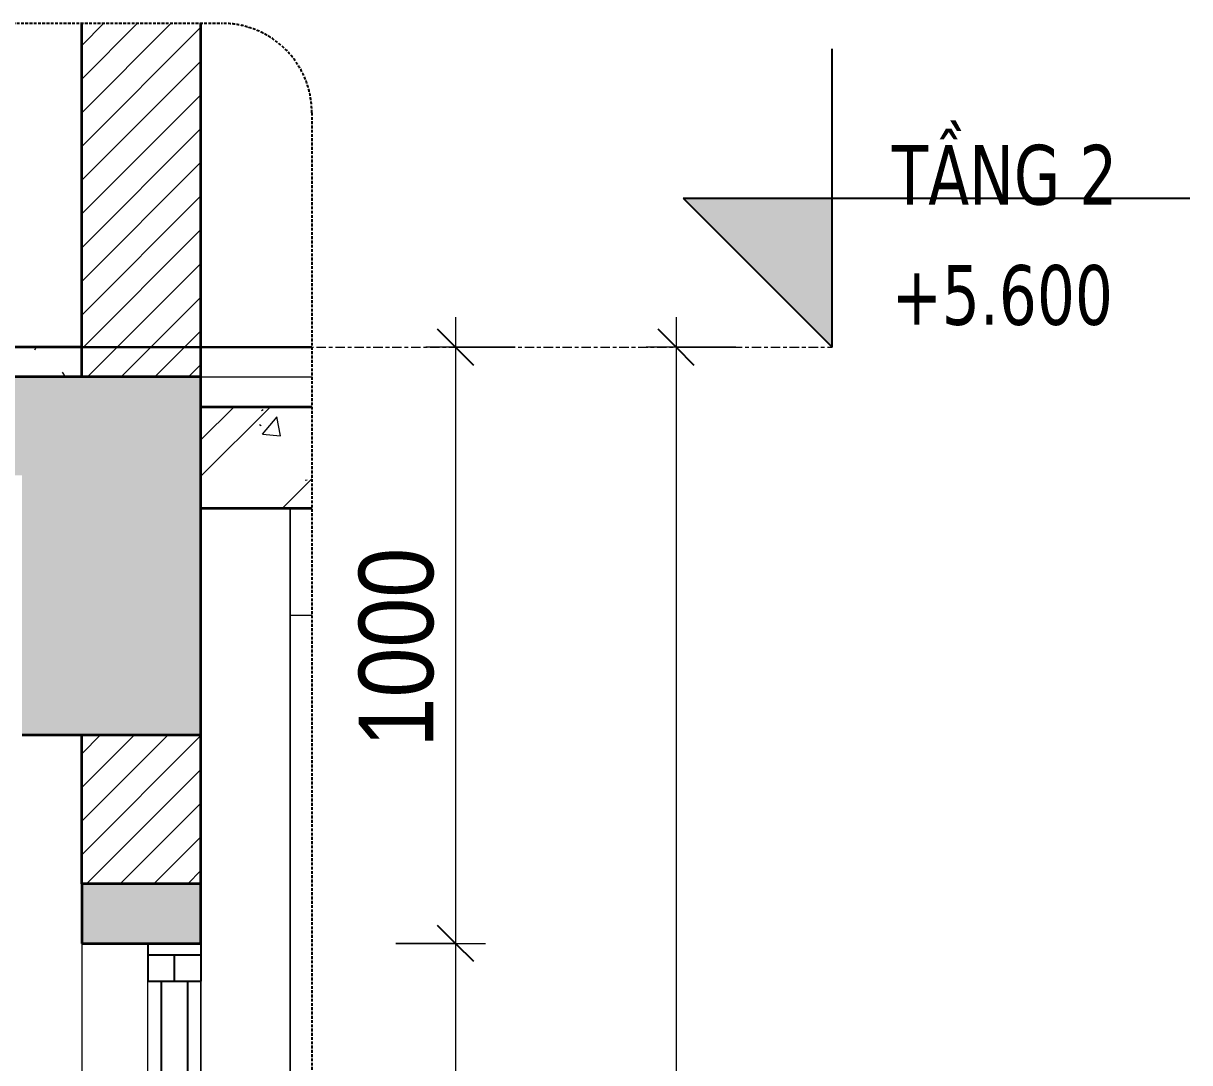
# Model space of a CAD drawing. Header units: millimetres. Extents: x 42054 to 236235, y 253 to 78637.
# Drawn here: x 81356 to 83312, y 4400 to 6143 of the extents above; entities that cross this region are included whole.
import ezdxf

# ---------------------------------------------------------------- set-up
doc = ezdxf.new("R2010")
doc.units = ezdxf.units.MM
for name, pattern in [('Centre', [31.75, 6.35, -4.7625, 15.875, -4.7625]), ('Hidden', [7.14375, 4.7625, -2.38125]), ('IMPORT-CENTER _2_', [40.64, 25.4, -5.08, 5.08, -5.08])]:
    doc.linetypes.add(name, pattern=pattern)
for name, color, linetype, lineweight in [('0-5', 130, 'Continuous', 5), ('A-ANNO-DIMS', 211, 'Continuous', 9), ('A-ANNO-DIMS-50', 211, 'Continuous', 9), ('A-DETL-GENF', 92, 'Continuous', 18), ('A-DETL-GENF-4', 92, 'Hidden', 25), ('A-DETL-GENF-5', 9, 'Continuous', 18), ('A-DETL-MEDM', 33, 'Continuous', 35), ('A-FLOR-2', 7, 'Continuous', 18), ('A-FLOR-FNSH-1', 250, 'Continuous', 35), ('A-FLOR-LEVL', 51, 'Continuous', 9), ('A-FLOR-LEVL-1', 51, 'Continuous', 25), ('A-FLOR-LEVL-2', 51, 'Centre', 9), ('A-FLOR-PATT-1', 253, 'Continuous', 18), ('A-FLOR-PATT-3', 67, 'Continuous', 18), ('A-GLAZ', 151, 'Continuous', 18), ('A-GLAZ-3', 151, 'Continuous', 25), ('A-WALL', 113, 'Continuous', 18), ('A-WALL-2', 250, 'Continuous', 35), ('A-WALL-PATT-2', 111, 'Continuous', 18), ('G-IMPT', 8, 'Continuous', 18), ('G-IMPT-5', 8, 'IMPORT-CENTER _2_', 18), ('M-EQPM', 50, 'Continuous', 18), ('M-EQPM-3', 50, 'Continuous', 25), ('S-BEAM-1', 7, 'Continuous', 18), ('S-COLS-8', 7, 'Continuous', 18)]:
    doc.layers.add(name, color=color, linetype=linetype, lineweight=lineweight)
doc.styles.add('Tahoma_B_1', font='tahomabd.ttf', dxfattribs={"width": 0.85, "height": 100})
doc.styles.add('UTM Avo', font='', dxfattribs={"width": 0.9, "height": 125})
doc.styles.get('UTM Avo').set_extended_font_data('UTM Avo')
doc.dimstyles.new('1_Dim_chi_tiet_2_5', dxfattribs={"dimscale": 304.8, "dimtxt": 124.912619, "dimasz": 0.19685, "dimexe": 0.164042, "dimexo": 0.0625, "dimgap": 0.016404, "dimtad": 1, "dimdec": 0, "dimrnd": 5, "dimzin": 0, "dimdsep": 46, "dimtxsty": 'UTM Avo', "dimblk1": 'OBLIQUE', "dimblk2": 'OBLIQUE', "dimsah": 1, "dimcen": 0.09, "dimdle": 0.164042, "dimazin": 0, "dimtfac": 1, "dimtdec": 4, "dimtix": 1, "dimtmove": 0, "dimatfit": 3, "dimfxl": 0.328084, "dimfxlon": 1, "dimtvp": 1, "dimtolj": 1, "dimtzin": 0, "dimarcsym": 2})
pattern_1 = [(50, (49739.84, 15773.77), (364.368, -31.878), [38.1, -419.1]), (355, (49739.84, 15773.77), (-70.486, 382.113), [30.48, -335.28]), (100.451, (49770.2, 15771.12), (293.885, 350.233), [32.38, -356.18]), (46.184, (49739.84, 15875.38), (542.158, -84.086), [57.15, -628.65]), (96.636, (49785, 15868.37), (474.805, 494.855), [48.57, -534.27]), (351.184, (49739.84, 15875.4), (474.81, 494.85), [45.72, -502.92]), (21, (49790.64, 15849.98), (303.2285, -204.5305), [38.1, -419.1]), (326, (49790.64, 15849.98), (123.604, 368.376), [30.48, -335.28]), (71.451, (49815.9, 15832.93), (426.834, 163.843), [32.38, -356.18]), (37.5, (49739.84, 15773.77), (6.1766, 169.1102), [3.353, -327.863, 3.353, -337.007, -336.55]), (37.5, (49739.84, 15773.77), (6.1766, 169.1102), [-671.576, 3.353, -333.197]), (7.5, (49739.84, 15773.77), (133.639, 200.3615), [3.353, -190.703, 3.353, -320.243, -128.27]), (7.5, (49739.84, 15773.77), (133.639, 200.3615), [-517.652, 3.353, -124.917]), (327.5, (49626.55, 15773.77), (271.1818, -11.4584), [3.353, -123.647, 3.353, -392.887, -525.78]), (327.5, (49626.55, 15773.77), (271.1818, -11.4584), [-523.24, 3.353, -522.427]), (317.5, (49575.75, 15773.77), (296.2585, 50.853), [3.353, -161.747, 3.353, -259.791, -373.38]), (317.5, (49575.75, 15773.77), (296.2585, 50.853), [-428.244, 3.353, -370.027]), (45, (49739.84, 15773.77), (-125.7236, 125.7236), []), (45, (49739.84, 15964.27), (-125.7236, 125.7236), [])]
pattern_2 = [(45, (77940.725, 15773.775), (-28.28427, 28.28427), [])]

# ---------------------------------------------------------------- blocks, each defined once
blk = doc.blocks.new('NCV_TKTC_KET CAU_rvt-3-TKCS_CĂN HỘ LOẠI 1A - MẶT CẮT 2')
at = {"layer": 'A-FLOR-PATT-1'}
h = blk.add_hatch(dxfattribs=at)
h.set_pattern_fill('FP_3', color=256, style=0, pattern_type=2)
h.set_pattern_definition(pattern_1)
h.paths.add_polyline_path([(53602.6, 5330), (53638.7, 5330), (53638.7, 5500), (53452.6, 5500), (53452.6, 5330)])
h = blk.add_hatch(dxfattribs=at)
h.set_pattern_fill('FP_3', color=256, style=0, pattern_type=2)
h.set_pattern_definition(pattern_1)
h.paths.add_polyline_path([(53602.6, 5330), (53638.7, 5330), (53638.7, 5500), (53452.6, 5500), (53452.6, 5330)])
at = {"layer": 'A-FLOR-2'}
blk.add_line((53452.6, 5550), (53638.7, 5550), dxfattribs=at)
at = {"layer": 'A-FLOR-FNSH-1'}
for p, q in [((53452.6, 5500), (53638.7, 5500)), ((53452.6, 5330), (53638.7, 5330))]:
    blk.add_line(p, q, dxfattribs=at)
at = {"layer": 'S-BEAM-1'}
for p in [(53602.6, 5330), (53638.7, 5150)]:
    blk.add_line(p, (53602.6, 5150), dxfattribs=at)
at = {"layer": 'S-COLS-8'}
blk.add_line((53602.6, 2100), (53602.6, 5330), dxfattribs=at)
blk = doc.blocks.new('NCV_TKTC_TANG 2_rvt-3-TKCS_CĂN HỘ LOẠI 1A - MẶT CẮT 2')
at = {"layer": 'A-FLOR-PATT-3'}
h = blk.add_hatch(dxfattribs=at)
h.set_pattern_fill('FP_5', color=256, style=0, pattern_type=2)
h.set_pattern_definition([(0, (49739.84, 15773.775), (203.2, 50.8), [16.764, -135.636, 16.764, -135.636, -812.8]), (0, (49739.84, 15773.775), (203.2, 50.8), [-304.8, 16.764, -288.036, 16.764, -135.636, -355.6]), (0, (49739.84, 15773.775), (203.2, 50.8), [-762, 16.764, -84.836, 16.764, -237.236]), (120, (49816.04, 15799.175), (-145.5941, 150.57636), [16.764, -135.636, 16.764, -135.636, -812.8]), (120, (49816.04, 15799.175), (-145.5941, 150.57636), [-304.8, 16.764, -288.036, 16.764, -135.636, -355.6]), (120, (49816.04, 15799.175), (-145.5941, 150.57636), [-762, 16.764, -84.836, 16.764, -237.236]), (240, (49841.44, 15900.775), (-57.6059, -201.37636), [16.764, -135.636, 16.764, -948.436]), (240, (49841.44, 15900.775), (-57.6059, -201.37636), [-169.164, -135.636, 16.764, -288.036, -508]), (240, (49841.44, 15900.775), (-57.6059, -201.37636), [-609.6, 16.764, -135.636, 16.764, -338.836]), (240, (49841.44, 15900.775), (-57.6059, -201.37636), [-778.764, -84.836, 16.764, -237.236])])
h.paths.add_polyline_path([(51542.8, 5550), (53252.6, 5550), (53252.6, 5600), (51412, 5600), (51412, 5550)])
at = {"layer": 'A-FLOR-FNSH-1'}
for p, q in [((53252.6, 5600), (51412, 5600)), ((53252.6, 5550), (53252.6, 5600))]:
    blk.add_line(p, q, dxfattribs=at)
blk = doc.blocks.new('1_FAMILY RVT - W01-WxH 1400x1400xmm-389822-TKCS_CĂN HỘ LOẠI 1A - MẶT CẮT 2')
at = {"layer": 'A-GLAZ'}
for p, q in [((53252.635618, 4600), (53252.635618, 3200)), ((53452.635618, 3200), (53452.635618, 4600)), ((53363.735618, 3263.5), (53363.735618, 4536.5)), ((53452.635618, 4536.5), (53452.635618, 3263.5))]:
    blk.add_line(p, q, dxfattribs=at)
at = {"layer": 'A-GLAZ-3'}
for p, q in [((53363.735618, 4600), (53363.735618, 4536.5)), ((53452.635618, 4600), (53452.635618, 4536.5)), ((53363.735618, 4580.95), (53452.635618, 4580.95)), ((53408.185618, 4536.5), (53408.185618, 4580.95)), ((53363.735618, 4536.5), (53452.635618, 4536.5)), ((53385.960618, 4536.5), (53385.960618, 3263.5)), ((53430.410618, 4536.5), (53430.410618, 3263.5)), ((53363.735618, 3200), (53363.735618, 3263.5)), ((53363.735618, 3263.5), (53452.635618, 3263.5)), ((53408.185618, 3263.5), (53408.185618, 3219.05)), ((53452.635618, 3200), (53452.635618, 3263.5)), ((53452.635618, 3219.05), (53363.735618, 3219.05)), ((53252.635618, 3200), (53452.635618, 3200))]:
    blk.add_line(p, q, dxfattribs=at)
blk = doc.blocks.new('TKTC_XREF_251221_MB TANG 2-7 - TKTC_XREF_260130_MB TANG 2-5_dwg_$cc-4746805-TKCS_CĂN HỘ LOẠI 1A - MẶT CẮT 2')
at = {"layer": 'G-IMPT-5'}
for p, q in [((53638.7, 5600), (53491.2, 5600)), ((53567.7, 5600), (53567.7, 5600))]:
    blk.add_line(p, q, dxfattribs=at)
at = {"layer": 'M-EQPM'}
for p, q in [((53510.8, 5600), (53510.8, 5600)), ((53567.7, 5600), (53555.1, 5600)), ((53555.1, 5600), (53567.7, 5600)), ((53567.7, 5600), (53621.7, 5600)), ((53621.7, 5600), (53567.7, 5600)), ((53567.7, 5600), (53580.2, 5600)), ((53580.2, 5600), (53567.7, 5600))]:
    blk.add_line(p, q, dxfattribs=at)
blk = doc.blocks.new('TKTC_XREF_251221_MB TANG 2-7 - TKTC_XREF_260130_MB TANG 2-5_dwg_CUM U_DN100-V60-TKCS_CĂN HỘ LOẠI 1A - MẶT CẮT 2')
at = {"layer": 'G-IMPT'}
for p, q in [((53488.8, 5600), (53489.7, 5600)), ((53489.7, 5600), (53488.8, 5600)), ((53488.8, 5600), (53489.7, 5600)), ((53489.7, 5600), (53488.8, 5600)), ((53495.2, 5600), (53489.7, 5600)), ((53489.7, 5600), (53495.2, 5600)), ((53495.2, 5600), (53489.7, 5600)), ((53489.7, 5600), (53495.2, 5600)), ((53496.1, 5600), (53496.1, 5600)), ((53496.1, 5600), (53496.1, 5600)), ((53496.1, 5600), (53500.9, 5600)), ((53500.9, 5600), (53496.1, 5600)), ((53500.9, 5600), (53496.1, 5600)), ((53500.9, 5600), (53496.1, 5600)), ((53496.1, 5600), (53500.9, 5600)), ((53500.9, 5600), (53496.1, 5600)), ((53500.9, 5600), (53496.1, 5600)), ((53500.9, 5600), (53496.1, 5600)), ((53500.9, 5600), (53502.8, 5600)), ((53502.8, 5600), (53500.9, 5600)), ((53500.9, 5600), (53502.8, 5600)), ((53502.8, 5600), (53500.9, 5600)), ((53502.8, 5600), (53567.7, 5600)), ((53502.8, 5600), (53567.7, 5600)), ((53502.8, 5600), (53567.7, 5600)), ((53502.8, 5600), (53567.7, 5600)), ((53567.7, 5600), (53627, 5600)), ((53627, 5600), (53567.7, 5600)), ((53567.7, 5600), (53567.7, 5600)), ((53567.7, 5600), (53634.8, 5600)), ((53634.8, 5600), (53567.7, 5600))]:
    blk.add_line(p, q, dxfattribs=at)
blk = doc.blocks.new('TKTC_XREF_251221_MB TANG 2-7 - TKTC_XREF_260130_MB TANG 2-5_dwg_$cc-V61-TKCS_CĂN HỘ LOẠI 1A - MẶT CẮT 2')
at = {"layer": 'G-IMPT-5'}
for p, q in [((53638.7, 5600), (53492, 5600)), ((53568.5, 5600), (53568.5, 5600))]:
    blk.add_line(p, q, dxfattribs=at)
at = {"layer": 'M-EQPM'}
for p, q in [((53511.6, 5600), (53511.6, 5600)), ((53568.5, 5600), (53556, 5600)), ((53556, 5600), (53568.5, 5600)), ((53568.5, 5600), (53622.6, 5600)), ((53622.6, 5600), (53568.5, 5600)), ((53568.5, 5600), (53581, 5600)), ((53581, 5600), (53568.5, 5600))]:
    blk.add_line(p, q, dxfattribs=at)
blk = doc.blocks.new('TKTC_XREF_251221_MB TANG 2-7 - TKTC_XREF_251221_MB TANG 2-7-2039446-TKCS_CĂN HỘ LOẠI 1A - MẶT CẮT 2')
at = {"layer": 'M-EQPM'}
for p, q in [((53502.6, 5600), (53452.9, 5600)), ((53452.9, 5600), (53502.6, 5600)), ((53503.5, 5600), (53453.7, 5600)), ((53453.7, 5600), (53503.5, 5600)), ((53638.7, 5600), (53502.7, 5600)), ((53502.7, 5600), (53638.7, 5600)), ((53638.7, 5600), (53503.6, 5600)), ((53503.6, 5600), (53638.7, 5600))]:
    blk.add_line(p, q, dxfattribs=at)
at = {"layer": 'M-EQPM-3'}
for p, q in [((48852.6, 5600), (53638.7, 5600)), ((52927.6, 5600), (53638.7, 5600)), ((53638.7, 5600), (52927.6, 5600)), ((53638.7, 5600), (53452.6, 5600)), ((53452.6, 5600), (53638.7, 5600)), ((53638.7, 5600), (53452.6, 5600))]:
    blk.add_line(p, q, dxfattribs=at)
for name, p in [('TKTC_XREF_251221_MB TANG 2-7 - TKTC_XREF_260130_MB TANG 2-5_dwg_CUM U_DN100-V60-TKCS_CĂN HỘ LOẠI 1A - MẶT CẮT 2', (0, 0)), ('TKTC_XREF_251221_MB TANG 2-7 - TKTC_XREF_260130_MB TANG 2-5_dwg_CUM U_DN100-V60-TKCS_CĂN HỘ LOẠI 1A - MẶT CẮT 2', (0.8, 0)), ('TKTC_XREF_251221_MB TANG 2-7 - TKTC_XREF_260130_MB TANG 2-5_dwg_$cc-4746805-TKCS_CĂN HỘ LOẠI 1A - MẶT CẮT 2', (0, 0)), ('TKTC_XREF_251221_MB TANG 2-7 - TKTC_XREF_260130_MB TANG 2-5_dwg_$cc-V61-TKCS_CĂN HỘ LOẠI 1A - MẶT CẮT 2', (0, 0))]:
    blk.add_blockref(name, p)
blk = doc.blocks.new('BORDER VIEW - BORDER VIEW-3681495-TKCS_CĂN HỘ LOẠI 1A - MẶT CẮT 2')
at = {"layer": 'A-DETL-GENF-4'}
for p, q in [((44392.6, 6143), (53488.7, 6143)), ((53638.7, 5993), (53638.7, 1750))]:
    blk.add_line(p, q, dxfattribs=at)
blk.add_arc((53488.7, 5993), 150, 360, 90, dxfattribs=at)
blk = doc.blocks.new('Level - CAO ĐỘ LEVEL-350587-TKCS_CĂN HỘ LOẠI 1A - MẶT CẮT 2')
at = {"layer": 'A-FLOR-LEVL'}
blk.add_hatch(color=256, dxfattribs=at).paths.add_polyline_path([(54511.4, 2450), (54511.4, 2200), (54261.4, 2450)])
at = {"layer": 'A-FLOR-LEVL-1'}
for p, q in [((54511.4, 2200), (54511.4, 2700)), ((54261.4, 2450), (54511.4, 2200)), ((54261.4, 2450), (55111.4, 2450))]:
    blk.add_line(p, q, dxfattribs=at)
blk = doc.blocks.new('DIMBLOCK63-TKCS_CĂN HỘ LOẠI 1A - MẶT CẮT 2')
at = {"layer": 'A-ANNO-DIMS-50'}
for p, q in [((82450.7, 5650), (82450.7, 2150)), ((82550.7, 5600), (82400.7, 5600)), ((82450.7, 5600), (82550.7, 5600)), ((82550.7, 2200), (82400.7, 2200)), ((82450.7, 2200), (82550.7, 2200))]:
    blk.add_line(p, q, dxfattribs=at)
at = {"layer": 'A-ANNO-DIMS-50', "lineweight": 25}
for p, q in [((82450.7, 5600), (82420.7, 5630)), ((82450.7, 5600), (82480.7, 5570)), ((82450.7, 2200), (82420.7, 2230)), ((82450.7, 2200), (82480.7, 2170))]:
    blk.add_line(p, q, dxfattribs=at)
at = {"layer": 'A-ANNO-DIMS-50', "color": 0, "insert": (82288.3, 3728.8), "char_height": 125, "width": 410.824, "attachment_point": 1, "rotation": 90, "line_spacing_factor": 1.110334, "style": 'UTM Avo'}
blk.add_mtext('3400', dxfattribs=at)
blk = doc.blocks.new('_Oblique')
at = {"color": 0, "linetype": 'ByBlock', "lineweight": -2}
blk.add_line((-0.5, -0.5), (0.5, 0.5), dxfattribs=at)
blk = doc.blocks.new('DIMBLOCK68-TKCS_CĂN HỘ LOẠI 1A - MẶT CẮT 2')
at = {"layer": 'A-ANNO-DIMS-50'}
for p, q in [((82080.7, 5650), (82080.7, 4600)), ((82180.7, 5600), (82030.7, 5600)), ((82080.7, 5600), (82180.7, 5600)), ((81980.7, 4600), (82130.7, 4600)), ((82080.7, 4600), (81980.7, 4600))]:
    blk.add_line(p, q, dxfattribs=at)
at = {"layer": 'A-ANNO-DIMS-50', "lineweight": 25}
for p, q in [((82080.7, 5600), (82050.7, 5630)), ((82080.7, 5600), (82110.7, 5570)), ((82080.7, 4600), (82050.7, 4630)), ((82080.7, 4600), (82110.7, 4570))]:
    blk.add_line(p, q, dxfattribs=at)
at = {"layer": 'A-ANNO-DIMS-50', "color": 0, "insert": (81918.3, 4928.8), "char_height": 125, "width": 410.824, "attachment_point": 1, "rotation": 90, "line_spacing_factor": 1.110334, "style": 'UTM Avo'}
blk.add_mtext('1000', dxfattribs=at)
blk = doc.blocks.new('DIMBLOCK69-TKCS_CĂN HỘ LOẠI 1A - MẶT CẮT 2')
at = {"layer": 'A-ANNO-DIMS-50', "lineweight": 25}
for p, q in [((82080.7, 4600), (82050.7, 4630)), ((82080.7, 4600), (82110.7, 4570)), ((82080.7, 3200), (82050.7, 3230)), ((82080.7, 3200), (82110.7, 3170))]:
    blk.add_line(p, q, dxfattribs=at)
at = {"layer": 'A-ANNO-DIMS-50'}
for p, q in [((81980.7, 4600), (82130.7, 4600)), ((82080.7, 4600), (81980.7, 4600)), ((82080.7, 4600), (82080.7, 3200)), ((81980.7, 3200), (82130.7, 3200)), ((82080.7, 3200), (81980.7, 3200))]:
    blk.add_line(p, q, dxfattribs=at)
at = {"layer": 'A-ANNO-DIMS-50', "color": 0, "insert": (81918.3, 3728.8), "char_height": 125, "width": 410.824, "attachment_point": 1, "rotation": 90, "line_spacing_factor": 1.110334, "style": 'UTM Avo'}
blk.add_mtext('1400', dxfattribs=at)

msp = doc.modelspace()

# ---------------------------------------------------------------- hatches: boundary and pattern name
at = {"layer": 'A-DETL-GENF-5'}
h = msp.add_hatch(dxfattribs=at)
h.set_pattern_fill('FP_3', color=256, style=0, pattern_type=2)
h.set_pattern_definition([(50, (77940.73, 15773.77), (364.368, -31.878), [38.1, -419.1]), (355, (77940.73, 15773.77), (-70.486, 382.113), [30.48, -335.28]), (100.451, (77971.1, 15771.12), (293.885, 350.233), [32.38, -356.18]), (46.184, (77940.73, 15875.38), (542.158, -84.086), [57.15, -628.65]), (96.636, (77985.9, 15868.37), (474.805, 494.855), [48.57, -534.27]), (351.184, (77940.7, 15875.4), (474.81, 494.85), [45.72, -502.92]), (21, (77991.53, 15849.98), (303.2285, -204.5305), [38.1, -419.1]), (326, (77991.53, 15849.98), (123.604, 368.376), [30.48, -335.28]), (71.451, (78016.8, 15832.93), (426.834, 163.843), [32.38, -356.18]), (37.5, (77940.73, 15773.77), (6.1766, 169.1102), [3.353, -327.863, 3.353, -337.007, -336.55]), (37.5, (77940.73, 15773.77), (6.1766, 169.1102), [-671.576, 3.353, -333.197]), (7.5, (77940.73, 15773.77), (133.6389, 200.3615), [3.353, -190.703, 3.353, -320.243, -128.27]), (7.5, (77940.73, 15773.77), (133.6389, 200.3615), [-517.652, 3.353, -124.917]), (327.5, (77827.44, 15773.77), (271.1818, -11.4584), [3.353, -123.647, 3.353, -392.887, -525.78]), (327.5, (77827.44, 15773.77), (271.1818, -11.4584), [-523.24, 3.353, -522.427]), (317.5, (77776.64, 15773.77), (296.2585, 50.853), [3.353, -161.747, 3.353, -259.791, -373.38]), (317.5, (77776.64, 15773.77), (296.2585, 50.853), [-428.244, 3.353, -370.027]), (45, (77940.73, 15773.77), (-125.7236, 125.7236), []), (45, (77940.73, 15964.27), (-125.7236, 125.7236), [])])
h.paths.add_polyline_path([(81353.5, 1600), (81653.5, 1600), (81653.5, 2150), (77353.8, 2150), (77353.8, 2100), (72653.5, 2100), (72653.5, 2130), (72443.5, 2130), (72443.5, 1950), (72653.5, 1950), (72653.5, 1700), (73253.5, 1700), (73253.5, 1930), (77153.8, 1930), (77153.8, 1750), (77353.8, 1750), (77353.8, 1980), (81353.5, 1980), (81353.5, 1600)])
h.paths.add_polyline_path([(78453.8, 4400), (78453.5, 4520), (78353.8, 4520), (78353.8, 4400), (78453.5, 4400)])
h.paths.add_polyline_path([(81453.5, 4600), (81653.5, 4600), (81653.5, 4700), (81453.5, 4700)])
h.paths.add_polyline_path([(81453.5, 4950), (81653.5, 4950), (81653.5, 5550), (77353.8, 5550), (77353.8, 5500), (72653.5, 5500), (72653.5, 5530), (72443.5, 5530), (72443.5, 5350), (72653.5, 5350), (72653.5, 5100), (73253.5, 5100), (73253.5, 5330), (77153.8, 5330), (77153.8, 5150), (77353.8, 5150), (77353.8, 5385), (81353.5, 5385), (81353.5, 4950)])
at = {"layer": 'A-WALL-PATT-2'}
h = msp.add_hatch(dxfattribs=at)
h.set_pattern_fill('FP_6', color=256, style=0, pattern_type=2)
h.set_pattern_definition(pattern_2)
h.paths.add_polyline_path([(81653.5, 5550), (81653.5, 6143), (81453.5, 6143), (81453.5, 5550)])
h = msp.add_hatch(dxfattribs=at)
h.set_pattern_fill('FP_6', color=256, style=0, pattern_type=2)
h.set_pattern_definition(pattern_2)
h.paths.add_polyline_path([(81653.5, 2150), (81653.5, 3200), (81453.5, 3200), (81453.5, 2150), (81653.5, 2150)])
h.paths.add_polyline_path([(81653.5, 4700), (81653.5, 4950), (81453.5, 4950), (81453.5, 4700), (81653.5, 4700)])

# ---------------------------------------------------------------- linework, layer by layer
at = {"layer": 'A-DETL-MEDM'}
for p, q in [((81653.5, 5550), (77353.8, 5550)), ((81653.5, 4950), (81653.5, 5550)), ((81353.5, 4950), (81653.5, 4950)), ((81653.5, 4700), (81453.5, 4700)), ((81453.5, 4700), (81453.5, 4600)), ((81653.5, 4600), (81653.5, 4700)), ((81453.5, 4600), (81653.5, 4600))]:
    msp.add_line(p, q, dxfattribs=at)
at = {"layer": 'A-FLOR-LEVL-2'}
msp.add_line((72057.3, 5600), (82712.3, 5600), dxfattribs=at)
at = {"layer": 'A-WALL'}
for p, q in [((81653.5, 6143), (81653.5, 5550)), ((81653.5, 5550), (81839.6, 5550)), ((81803.5, 5330), (81803.5, 2150))]:
    msp.add_line(p, q, dxfattribs=at)
at = {"layer": 'A-WALL-2'}
for p, q in [((81453.5, 5550), (81453.5, 6143)), ((81653.5, 5550), (81653.5, 6143)), ((81453.5, 4700), (81453.5, 4950)), ((81653.5, 4700), (81653.5, 4950))]:
    msp.add_line(p, q, dxfattribs=at)

# ---------------------------------------------------------------- block references
at = {"layer": '0-5'}
for name in ['NCV_TKTC_TANG 2_rvt-3-TKCS_CĂN HỘ LOẠI 1A - MẶT CẮT 2', 'NCV_TKTC_KET CAU_rvt-3-TKCS_CĂN HỘ LOẠI 1A - MẶT CẮT 2']:
    msp.add_blockref(name, (28200.9, 0), dxfattribs=at)
at = {"layer": 'A-DETL-GENF'}
msp.add_blockref('BORDER VIEW - BORDER VIEW-3681495-TKCS_CĂN HỘ LOẠI 1A - MẶT CẮT 2', (28200.9, 0), dxfattribs=at)
at = {"layer": 'A-FLOR-LEVL-1'}
msp.add_blockref('Level - CAO ĐỘ LEVEL-350587-TKCS_CĂN HỘ LOẠI 1A - MẶT CẮT 2', (28200.9, 3400), dxfattribs=at)
at = {"layer": 'A-GLAZ'}
msp.add_blockref('1_FAMILY RVT - W01-WxH 1400x1400xmm-389822-TKCS_CĂN HỘ LOẠI 1A - MẶT CẮT 2', (28200.9, 0), dxfattribs=at)
at = {"layer": 'M-EQPM'}
msp.add_blockref('TKTC_XREF_251221_MB TANG 2-7 - TKTC_XREF_251221_MB TANG 2-7-2039446-TKCS_CĂN HỘ LOẠI 1A - MẶT CẮT 2', (28200.9, 0), dxfattribs=at)

# ---------------------------------------------------------------- texts
at = {"layer": 'A-FLOR-LEVL', "char_height": 100, "line_spacing_factor": 0.996129, "style": 'Tahoma_B_1'}
for s, insert, width, attachment_point in [('\\pt510,1020,1530,2040,2550,3060,3570,4080,4590,5100,5610,6120,6630,7140,7650,8160,8670,9180,9690,10200,10710,11220,11730,12240,12750,13260,13770,14280,14790,15300,15810,16320;TẦNG 2', (82812.5, 5837.2), 452.625, 7), ('\\pt212.5,425,637.5,850,1062.5,1275,1487.5,1700,1912.5,2125,2337.5,2550,2762.5,2975,3187.5,3400,3612.5,3825,4037.5,4250,4462.5,4675,4887.5,5100,5312.5,5525,5737.5,5950,6162.5,6375,6587.5,6800;+5.600', (82812.5, 5737.5), 441.575, 1)]:
    msp.add_mtext(s, dxfattribs=dict(at, insert=insert, width=width, attachment_point=attachment_point))

# ---------------------------------------------------------------- dimensions: what is measured, and where the dimension line sits
at = {"layer": 'A-ANNO-DIMS'}
for base, p1, p2, override, picture, middle in [((82080.7, 4600), (82180.7, 5600), (81980.7, 4600), {"dimpost": '<>', "dimfxl": 1019.803903}, 'DIMBLOCK68-TKCS_CĂN HỘ LOẠI 1A - MẶT CẮT 2', (82011, 5100)), ((82450.7, 2200), (82550.7, 5600), (82550.7, 2200), {"dimpost": '<>', "dimfxl": 3400}, 'DIMBLOCK63-TKCS_CĂN HỘ LOẠI 1A - MẶT CẮT 2', (82381, 3900)), ((82080.7, 3200), (81980.7, 4600), (81980.7, 3200), {"dimpost": '<>', "dimfxl": 1400}, 'DIMBLOCK69-TKCS_CĂN HỘ LOẠI 1A - MẶT CẮT 2', (82011, 3900))]:
    dim = msp.add_linear_dim(base=base, p1=p1, p2=p2, angle=90, dimstyle='1_Dim_chi_tiet_2_5', override=override, dxfattribs=at)
    dim.commit()
    dim.dimension.update_dxf_attribs({"geometry": picture, "text_midpoint": middle})

doc.saveas('drawing.dxf')
